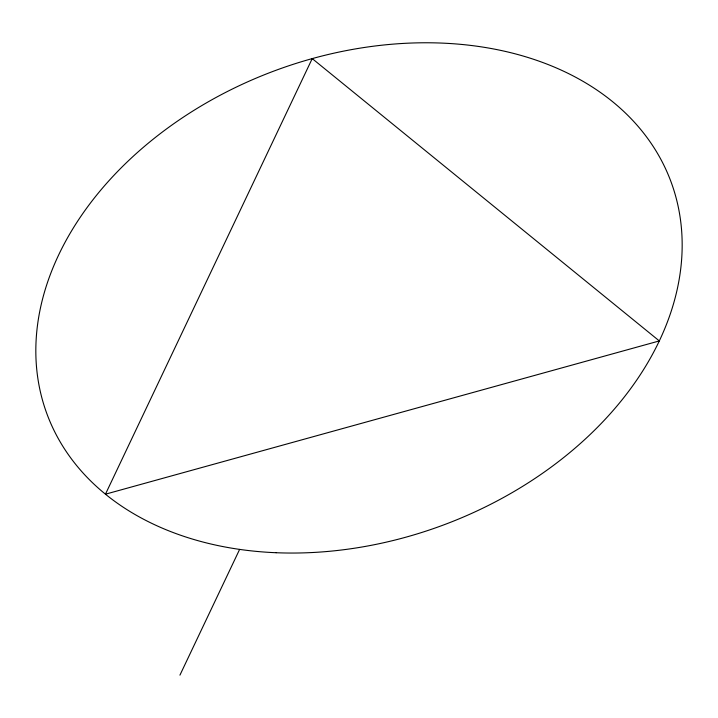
<?xml version="1.0" encoding="UTF-8"?>
<svg xmlns="http://www.w3.org/2000/svg" width="718" height="718" viewBox="0 0 718 718"><rect width="100%" height="100%" fill="white"/><g stroke="black" fill="none" stroke-linecap="round" stroke-linejoin="round"><path stroke-width="1.08" d="M179.931 675.144L239.624 549.396M312.222 58.598L105.456 494.19L659.312 340.933L312.222 58.598M276.116 552.725A332.919 242.289 -20.5 0 0 670.953 181.645A332.919 242.289 -20.5 0 0 129.922 159.36A332.919 242.289 -20.5 0 0 276.116 552.725"/></g></svg>
